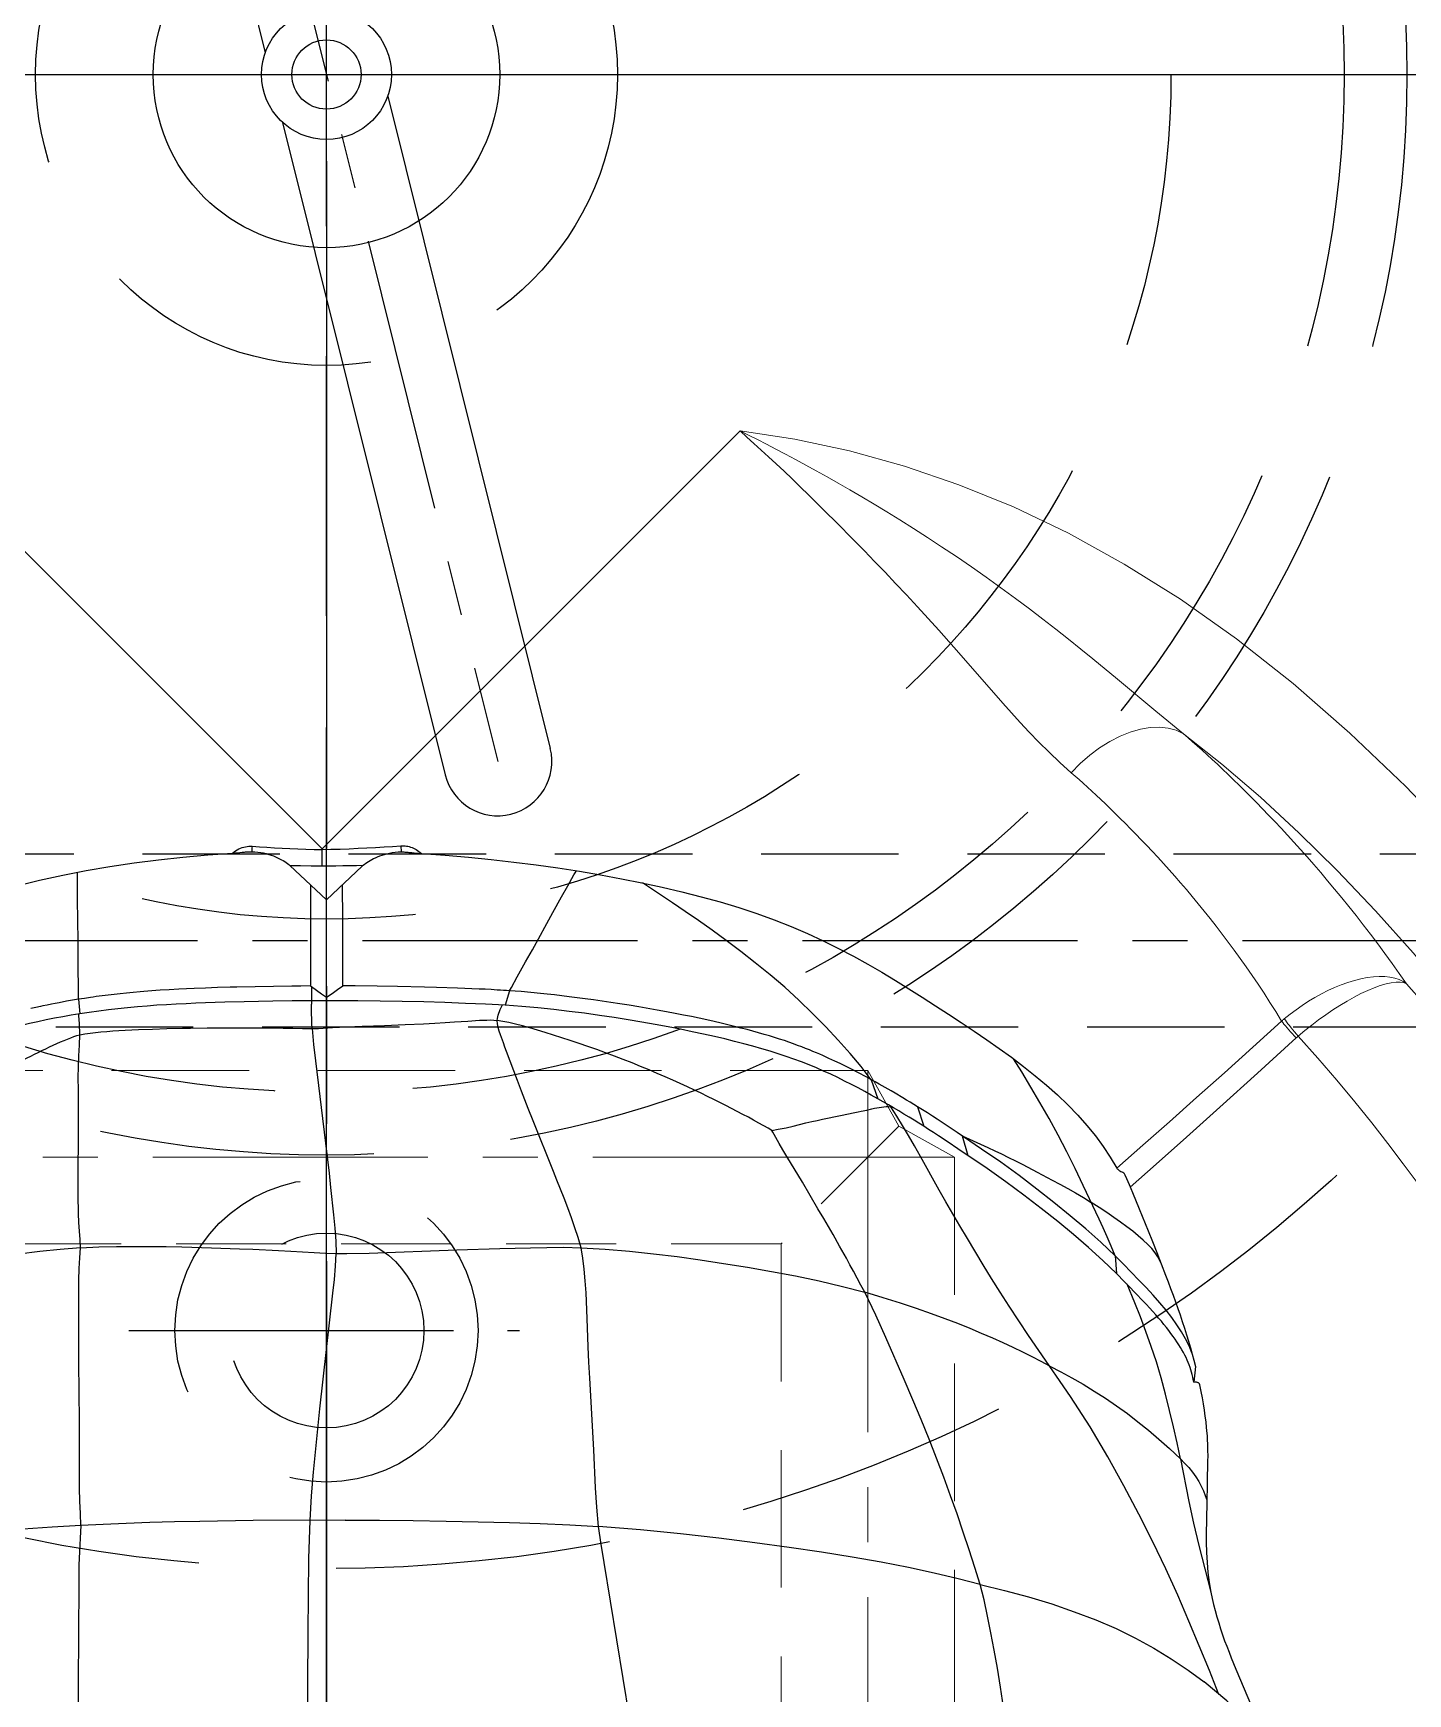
# Model space of a CAD drawing. Header units: inches. Extents: x 143011 to 144494, y -46023 to -44974.
# Drawn here: x 144142.1 to 144205.6, y -45351.2 to -45274.5 of the extents above; entities that cross this region are included whole.
import ezdxf

# ---------------------------------------------------------------- set-up
doc = ezdxf.new("R2010")
doc.units = ezdxf.units.IN
doc.header["$LTSCALE"] = 2
doc.header["$MEASUREMENT"] = 0
for name, pattern in [('ACAD_ISO08W100', [36, 24, -3, 6, -3]), ('CENTER', [50.8, 31.75, -6.35, 6.35, -6.35]), ('CENTER2', [1.125, 0.75, -0.125, 0.125, -0.125]), ('DASHED', [0.75, 0.5, -0.25]), ('HIDDEN', [9.525, 6.35, -3.175])]:
    doc.linetypes.add(name, pattern=pattern)
doc.layers.get('0').update_dxf_attribs({"linetype": 'CONTINUOUS'})
for name, color, linetype in [('CAV-COR', 1, 'CONTINUOUS'), ('CL', 1, 'ACAD_ISO08W100'), ('DEFAULT_1', 7, 'CENTER'), ('JIZUI', 7, 'CONTINUOUS'), ('Ru', 8, 'CONTINUOUS'), ('wr2', 41, 'DASHED')]:
    doc.layers.add(name, color=color, linetype=linetype)
doc.layers.add('WR', color=122, linetype='HIDDEN', lineweight=18)
doc.layers.add('枕位', color=75, linetype='CONTINUOUS', lineweight=15)

# ---------------------------------------------------------------- blocks, each defined once
blk = doc.blocks.new('20160719.171012')
at = {"linetype": 'HIDDEN'}
for centre, radius in [((0, -1.6), 69), ((0, -1.6), 49.9), ((0, -1.6), 47), ((0, -1.6), 39), ((0, -1.6), 13.435), ((0, -59.6), 7), ((0, -59.6), 4.5)]:
    blk.add_circle(centre, radius, dxfattribs=at)
at = {"layer": 'CL', "linetype": 'ACAD_ISO08W100'}
for p, q in [((0, -80.6), (0, 77.4)), ((-79, -1.6), (79, -1.6))]:
    blk.add_line(p, q, dxfattribs=at)
at = {"layer": 'JIZUI', "linetype": 'CENTER2', "ltscale": 10}
blk.add_line((-9.134, -59.6), (8.912, -59.6), dxfattribs=at)
at = {"layer": 'JIZUI'}
for radius in [8, 1.6]:
    blk.add_circle((0, -1.6), radius, dxfattribs=at)

msp = doc.modelspace()

# ---------------------------------------------------------------- linework, layer by layer
at = {"linetype": 'CENTER', "ltscale": 0.5}
for p, q in [((144155.661, -45026.419), (144155.661, -45526.419)), ((144005.661, -45276.419), (144305.661, -45276.419))]:
    msp.add_line(p, q, dxfattribs=at)
at = {"linetype": 'Continuous'}
msp.add_circle((144155.661, -45276.419), 1.6, dxfattribs=at)
at = {"layer": 'CAV-COR', "linetype": 'ByBlock'}
for p, q in [((144070.661, -45276.419), (144240.661, -45276.419)), ((144152.214, -45312.226), (144152.209, -45312.308)), ((144152.218, -45312.143), (144152.214, -45312.226)), ((144152.223, -45312.06), (144152.218, -45312.143)), ((144155.454, -45312.208), (144155.454, -45312.962)), ((144159.096, -45312.038), (144159.101, -45312.132)), ((144159.101, -45312.132), (144159.107, -45312.225)), ((144159.107, -45312.225), (144159.113, -45312.318)), ((144159.186, -45312.319), (144159.233, -45312.322)), ((144159.508, -45312.343), (144159.597, -45312.353)), ((144159.597, -45312.353), (144159.83, -45312.379)), ((144144.169, -45314.524), (144144.158, -45313.261)), ((144153.923, -45312.9), (144153.975, -45312.943)), ((144153.975, -45312.943), (144154.46, -45312.953)), ((144155.661, -45314.535), (144153.976, -45312.942)), ((144154.46, -45312.953), (144154.953, -45312.959)), ((144154.953, -45312.959), (144155.454, -45312.962)), ((144155.661, -45314.535), (144157.303, -45312.983)), ((144157.05, -45312.941), (144157.36, -45312.932)), ((144157.36, -45312.932), (144157.412, -45312.89)), ((144166.35, -45313.059), (144167.344, -45313.212)), ((144154.919, -45313.833), (144154.924, -45318.508)), ((144156.416, -45315.473), (144156.409, -45313.828)), ((144166.516, -45314.394), (144166.801, -45313.887)), ((144169.284, -45313.555), (144170.231, -45313.744)), ((144144.193, -45316.418), (144144.169, -45314.524)), ((144155.661, -45319.028), (144155.661, -45314.535)), ((144166.111, -45315.123), (144166.516, -45314.394)), ((144165.169, -45316.837), (144166.111, -45315.123)), ((144144.197, -45317.129), (144144.193, -45316.418)), ((144144.206, -45319.126), (144144.197, -45317.129)), ((144156.421, -45318.502), (144156.423, -45316.528)), ((144164.856, -45317.401), (144165.169, -45316.837)), ((144164.469, -45318.094), (144164.856, -45317.401)), ((144148.838, -45318.659), (144148.396, -45318.682)), ((144149.555, -45318.626), (144148.838, -45318.659)), ((144150.073, -45318.605), (144149.555, -45318.626)), ((144150.625, -45318.585), (144150.073, -45318.605)), ((144154.924, -45318.508), (144154.97, -45318.541)), ((144154.97, -45318.541), (144154.971, -45319.347)), ((144154.97, -45318.541), (144155.2, -45318.705)), ((144156.172, -45318.677), (144156.421, -45318.502)), ((144156.979, -45318.506), (144156.421, -45318.502)), ((144158.004, -45318.519), (144156.979, -45318.506)), ((144158.936, -45318.535), (144158.004, -45318.519)), ((144160.181, -45318.565), (144158.936, -45318.535)), ((144160.737, -45318.58), (144160.181, -45318.565)), ((144161.716, -45318.612), (144160.737, -45318.58)), ((144162.708, -45318.652), (144161.716, -45318.612)), ((144162.986, -45318.664), (144162.708, -45318.652)), ((144163.267, -45318.679), (144162.986, -45318.664)), ((144164.117, -45318.734), (144164.201, -45318.578)), ((144164.201, -45318.578), (144164.469, -45318.094)), ((144142.763, -45319.389), (144142.559, -45319.431)), ((144142.955, -45319.351), (144142.763, -45319.389)), ((144143.138, -45319.315), (144142.955, -45319.351)), ((144143.31, -45319.282), (144143.138, -45319.315)), ((144143.659, -45319.219), (144143.31, -45319.282)), ((144144.206, -45319.126), (144144.265, -45319.799)), ((144145.306, -45318.967), (144145.031, -45319.002)), ((144145.58, -45318.933), (144145.306, -45318.967)), ((144145.855, -45318.901), (144145.58, -45318.933)), ((144146.135, -45318.869), (144145.855, -45318.901)), ((144146.426, -45318.838), (144146.135, -45318.869)), ((144146.732, -45318.807), (144146.426, -45318.838)), ((144148.396, -45318.682), (144147.982, -45318.706)), ((144150.965, -45319.263), (144150.073, -45319.29)), ((144151.854, -45319.241), (144150.965, -45319.263)), ((144153.187, -45319.215), (144151.854, -45319.241)), ((144154.077, -45319.202), (144153.187, -45319.215)), ((144154.971, -45319.193), (144154.077, -45319.202)), ((144154.976, -45319.794), (144154.971, -45319.347)), ((144155.2, -45318.705), (144155.43, -45318.868)), ((144155.43, -45318.868), (144155.661, -45319.028)), ((144155.661, -45319.028), (144155.918, -45318.852)), ((144155.918, -45318.852), (144156.172, -45318.677)), ((144164.117, -45318.734), (144163.916, -45319.403)), ((144165.54, -45318.85), (144164.652, -45318.767)), ((144166.873, -45319.004), (144166.186, -45318.919)), ((144142.236, -45319.501), (144142.009, -45319.552)), ((144144.265, -45319.799), (144143.874, -45319.863)), ((144161.14, -45320.2), (144161.58, -45320.172)), ((144161.58, -45320.172), (144162.183, -45320.128)), ((144146.976, -45320.525), (144147.619, -45320.5)), ((144147.619, -45320.5), (144148.294, -45320.48)), ((144149.378, -45320.456), (144150.158, -45320.447)), ((144150.158, -45320.447), (144150.981, -45320.443)), ((144150.981, -45320.443), (144152.303, -45320.442)), ((144154.998, -45320.479), (144155.3, -45320.468)), ((144156.613, -45320.396), (144157.308, -45320.369)), ((144157.308, -45320.369), (144158.337, -45320.333)), ((144158.337, -45320.333), (144159.29, -45320.295)), ((144159.29, -45320.295), (144160.149, -45320.256)), ((144160.149, -45320.256), (144160.665, -45320.229)), ((144160.665, -45320.229), (144161.14, -45320.2)), ((144155.152, -45321.969), (144155.615, -45325.762)), ((144179.387, -45322.097), (144179.134, -45321.976)), ((144164.673, -45323.374), (144164.482, -45322.876)), ((144180.823, -45322.839), (144181.119, -45323.716)), ((144164.981, -45324.167), (144164.673, -45323.374)), ((144181.367, -45323.858), (144181.119, -45323.716)), ((144181.612, -45323.999), (144181.367, -45323.858)), ((144181.855, -45324.141), (144181.612, -45323.999)), ((144182.963, -45324.09), (144182.625, -45323.881)), ((144165.205, -45324.731), (144164.981, -45324.167)), ((144166.15, -45327.075), (144165.205, -45324.731)), ((144178.563, -45324.664), (144179.397, -45324.491)), ((144179.397, -45324.491), (144180.065, -45324.357)), ((144180.613, -45324.238), (144180.854, -45324.183)), ((144182.094, -45324.282), (144181.855, -45324.141)), ((144182.963, -45324.09), (144183.247, -45324.989)), ((144184.325, -45324.967), (144183.87, -45324.667)), ((144144.194, -45327.733), (144144.21, -45324.889)), ((144184.372, -45325.723), (144183.922, -45325.425)), ((144184.784, -45325.273), (144184.325, -45324.967)), ((144185.015, -45325.428), (144185.277, -45326.332)), ((144176.741, -45326.077), (144176.568, -45325.779)), ((144176.926, -45326.389), (144176.741, -45326.077)), ((144184.823, -45326.025), (144184.372, -45325.723)), ((144166.307, -45327.471), (144166.15, -45327.075)), ((144177.638, -45327.575), (144176.926, -45326.389)), ((144183.959, -45327.932), (144183.093, -45326.382)), ((144187.814, -45326.754), (144188.481, -45327.102)), ((144178.359, -45328.796), (144177.638, -45327.575)), ((144192.49, -45327.133), (144192.537, -45327.238)), ((144192.537, -45327.238), (144192.608, -45327.403)), ((144192.608, -45327.403), (144192.727, -45327.685)), ((144192.727, -45327.685), (144192.879, -45328.049)), ((144192.879, -45328.049), (144193.192, -45328.804)), ((144178.628, -45329.254), (144178.359, -45328.796)), ((144179.054, -45329.992), (144178.628, -45329.254)), ((144193.192, -45328.804), (144193.602, -45329.81)), ((144179.357, -45330.522), (144179.054, -45329.992)), ((144193.602, -45329.81), (144193.805, -45330.312)), ((144148.975, -45330.562), (144150.352, -45330.6)), ((144157.631, -45330.842), (144161.674, -45330.7)), ((144161.674, -45330.7), (144163.662, -45330.636)), ((144193.805, -45330.312), (144194.004, -45330.814)), ((144192.08, -45330.966), (144192.142, -45331.789)), ((144192.467, -45331.353), (144192.08, -45330.966)), ((144192.518, -45332.169), (144192.142, -45331.789)), ((144192.698, -45332.353), (144192.518, -45332.169)), ((144193.043, -45332.71), (144192.698, -45332.353)), ((144155.361, -45338.042), (144155.961, -45332.703)), ((144144.256, -45338.599), (144144.232, -45335.901)), ((144195.797, -45336.083), (144195.713, -45336.798)), ((144168.001, -45339.924), (144167.818, -45336.617)), ((144195.713, -45336.798), (144195.694, -45336.685)), ((144195.713, -45336.798), (144195.784, -45336.793)), ((144195.097, -45340.344), (144195.493, -45342.312)), ((144196.328, -45341.627), (144196.319, -45342.246)), ((144196.337, -45341.178), (144196.328, -45341.627)), ((144152.277, -45343.2), (144149.817, -45343.235)), ((144156.524, -45343.183), (144152.277, -45343.2)), ((144197.658, -45350.056), (144197.872, -45350.574)), ((144197.872, -45350.574), (144198.328, -45351.653)), ((144144.195, -45351.161), (144144.167, -45353.881))]:
    msp.add_line(p, q, dxfattribs=at)
for points in [[(144143.479, -45313.395), (144144.561, -45313.181), (144145.661, -45312.992), (144146.778, -45312.825), (144147.903, -45312.68), (144149.035, -45312.557), (144150.175, -45312.456), (144151.323, -45312.377)], [(144151.323, -45312.377), (144151.393, -45312.319), (144151.465, -45312.267), (144151.538, -45312.221), (144151.613, -45312.181), (144151.689, -45312.146), (144151.766, -45312.117), (144151.843, -45312.095), (144151.92, -45312.077), (144151.996, -45312.065), (144152.072, -45312.058), (144152.148, -45312.056), (144152.223, -45312.06)], [(144151.323, -45312.377), (144151.384, -45312.372), (144151.442, -45312.368), (144151.5, -45312.363), (144151.556, -45312.357)], [(144151.556, -45312.357), (144151.77, -45312.336), (144151.821, -45312.331), (144151.872, -45312.326), (144151.923, -45312.322), (144151.974, -45312.318), (144152.025, -45312.315), (144152.075, -45312.312), (144152.126, -45312.31)], [(144152.126, -45312.31), (144152.14, -45312.309), (144152.154, -45312.309), (144152.167, -45312.308), (144152.181, -45312.308), (144152.195, -45312.308), (144152.209, -45312.308)], [(144152.209, -45312.308), (144152.353, -45312.314), (144152.492, -45312.326), (144152.625, -45312.345), (144152.753, -45312.369), (144152.876, -45312.399), (144152.993, -45312.432), (144153.104, -45312.468), (144153.21, -45312.507), (144153.31, -45312.548), (144153.406, -45312.59), (144153.496, -45312.633), (144153.58, -45312.678), (144153.66, -45312.722)], [(144152.223, -45312.06), (144152.566, -45312.083), (144152.913, -45312.105), (144153.264, -45312.125), (144153.618, -45312.143), (144153.976, -45312.16), (144154.341, -45312.175), (144154.714, -45312.188), (144155.093, -45312.2), (144155.48, -45312.209)], [(144155.429, -45312.209), (144155.865, -45312.198), (144156.292, -45312.186), (144156.712, -45312.171), (144157.124, -45312.153), (144157.528, -45312.134), (144157.926, -45312.112), (144158.321, -45312.089), (144158.711, -45312.065), (144159.096, -45312.038)], [(144157.675, -45312.716), (144157.755, -45312.672), (144157.839, -45312.629), (144157.928, -45312.587), (144158.023, -45312.546), (144158.122, -45312.507), (144158.226, -45312.469), (144158.336, -45312.435), (144158.451, -45312.403), (144158.571, -45312.375), (144158.698, -45312.352), (144158.83, -45312.334), (144158.969, -45312.322), (144159.113, -45312.318)], [(144159.096, -45312.038), (144159.16, -45312.035), (144159.224, -45312.036), (144159.288, -45312.04), (144159.352, -45312.048), (144159.418, -45312.059), (144159.483, -45312.074), (144159.548, -45312.094), (144159.613, -45312.117), (144159.678, -45312.145), (144159.742, -45312.176), (144159.805, -45312.212), (144159.867, -45312.253), (144159.927, -45312.297), (144159.986, -45312.345), (144160.043, -45312.397)], [(144159.113, -45312.318), (144159.125, -45312.318), (144159.137, -45312.318), (144159.149, -45312.318), (144159.161, -45312.318), (144159.174, -45312.319), (144159.186, -45312.319)], [(144159.233, -45312.322), (144159.28, -45312.324), (144159.326, -45312.327), (144159.372, -45312.331), (144159.418, -45312.335), (144159.463, -45312.339), (144159.508, -45312.343)], [(144159.83, -45312.379), (144159.88, -45312.384), (144159.933, -45312.389), (144159.987, -45312.393), (144160.043, -45312.397)], [(144160.043, -45312.397), (144161.137, -45312.475), (144162.214, -45312.566), (144163.274, -45312.67), (144164.316, -45312.787), (144165.341, -45312.917), (144166.35, -45313.059)], [(144153.66, -45312.722), (144153.734, -45312.767), (144153.803, -45312.812), (144153.866, -45312.856), (144153.923, -45312.9)], [(144153.975, -45312.943), (144153.982, -45312.949), (144153.99, -45312.956), (144153.997, -45312.963), (144154.004, -45312.969), (144154.012, -45312.976)], [(144155.454, -45312.962), (144155.779, -45312.96), (144156.101, -45312.958), (144156.42, -45312.954), (144156.737, -45312.948), (144157.05, -45312.941)], [(144157.36, -45312.932), (144157.351, -45312.94), (144157.341, -45312.949), (144157.331, -45312.957), (144157.322, -45312.965), (144157.313, -45312.974), (144157.303, -45312.983)], [(144157.412, -45312.89), (144157.469, -45312.847), (144157.532, -45312.804), (144157.601, -45312.76), (144157.675, -45312.716)], [(144166.801, -45313.887), (144167.092, -45313.375), (144167.202, -45313.19)], [(144167.344, -45313.212), (144168.322, -45313.377), (144169.284, -45313.555)], [(144137.385, -45315.051), (144138.352, -45314.742), (144139.338, -45314.443), (144140.343, -45314.154), (144141.368, -45313.884), (144142.414, -45313.631), (144143.479, -45313.395)], [(144170.231, -45313.744), (144171.163, -45313.945), (144172.076, -45314.16), (144172.972, -45314.389), (144173.849, -45314.631), (144174.703, -45314.889), (144175.533, -45315.164), (144176.339, -45315.455), (144177.12, -45315.761), (144177.874, -45316.085), (144178.603, -45316.424), (144179.31, -45316.774), (144179.993, -45317.134), (144180.655, -45317.504), (144181.303, -45317.879), (144181.938, -45318.26), (144182.56, -45318.645), (144183.174, -45319.033), (144183.783, -45319.42), (144184.384, -45319.809), (144184.979, -45320.2), (144185.57, -45320.594), (144186.155, -45320.99), (144186.731, -45321.393), (144187.299, -45321.805)], [(144180.823, -45322.839), (144180.349, -45322.234), (144179.841, -45321.625), (144179.3, -45321.012), (144178.723, -45320.394), (144178.114, -45319.774), (144177.481, -45319.165), (144176.823, -45318.57), (144176.145, -45317.992), (144175.467, -45317.443), (144174.792, -45316.919), (144174.121, -45316.415), (144173.468, -45315.938), (144172.839, -45315.491), (144172.231, -45315.069), (144171.648, -45314.672), (144171.089, -45314.297), (144170.263, -45313.751)], [(144156.423, -45316.528), (144156.42, -45316.004), (144156.416, -45315.473)], [(144151.526, -45318.561), (144151.215, -45318.568), (144150.625, -45318.585)], [(144154.924, -45318.508), (144154.483, -45318.515), (144154.058, -45318.52), (144151.526, -45318.561)], [(144142.559, -45319.431), (144142.454, -45319.454), (144142.236, -45319.501)], [(144144.206, -45319.126), (144144.114, -45319.139), (144144.023, -45319.154), (144143.932, -45319.171), (144143.841, -45319.187), (144143.75, -45319.203), (144143.659, -45319.219)], [(144144.756, -45319.043), (144144.479, -45319.081), (144144.342, -45319.102), (144144.206, -45319.126)], [(144150.073, -45319.29), (144149.626, -45319.307), (144149.177, -45319.327), (144148.727, -45319.348), (144148.277, -45319.374), (144147.827, -45319.403), (144147.377, -45319.435), (144146.928, -45319.473), (144146.479, -45319.516), (144146.032, -45319.563), (144145.587, -45319.615), (144145.144, -45319.672), (144144.704, -45319.733), (144144.265, -45319.799)], [(144145.031, -45319.002), (144144.893, -45319.022), (144144.756, -45319.043)], [(144147.982, -45318.706), (144147.784, -45318.719), (144147.593, -45318.733), (144147.409, -45318.747), (144147.23, -45318.762), (144147.058, -45318.776), (144146.732, -45318.807)], [(144163.916, -45319.403), (144163.008, -45319.356), (144162.079, -45319.314), (144161.128, -45319.279), (144160.155, -45319.249), (144159.16, -45319.226), (144158.144, -45319.209), (144157.107, -45319.198), (144156.05, -45319.193), (144154.971, -45319.193)], [(144164.117, -45318.734), (144163.976, -45318.721), (144163.835, -45318.712), (144163.693, -45318.704), (144163.55, -45318.697), (144163.267, -45318.679)], [(144163.551, -45320.1), (144163.557, -45320.018), (144163.57, -45319.935), (144163.592, -45319.851), (144163.62, -45319.767), (144163.653, -45319.681), (144163.69, -45319.595), (144163.73, -45319.508), (144163.771, -45319.419), (144163.782, -45319.396)], [(144181.119, -45323.716), (144180.821, -45323.549), (144180.519, -45323.383), (144180.213, -45323.22), (144179.904, -45323.058), (144179.59, -45322.898), (144179.271, -45322.742), (144178.948, -45322.589), (144178.62, -45322.438), (144178.286, -45322.293), (144177.948, -45322.152), (144177.604, -45322.016), (144177.252, -45321.885), (144176.893, -45321.76), (144176.528, -45321.639), (144176.15, -45321.521), (144175.76, -45321.405), (144175.359, -45321.291), (144174.94, -45321.179), (144174.504, -45321.067), (144174.051, -45320.956), (144173.575, -45320.845), (144173.075, -45320.734), (144172.552, -45320.622), (144172.006, -45320.511), (144171.436, -45320.399), (144170.842, -45320.288), (144170.229, -45320.18), (144169.595, -45320.073), (144168.941, -45319.968), (144168.27, -45319.868), (144167.581, -45319.772), (144166.875, -45319.681), (144166.155, -45319.598), (144165.423, -45319.525), (144164.676, -45319.46), (144163.916, -45319.403)], [(144164.652, -45318.767), (144164.379, -45318.747), (144164.117, -45318.734)], [(144166.186, -45318.919), (144165.858, -45318.882), (144165.54, -45318.85)], [(144170.084, -45319.474), (144169.646, -45319.401), (144169.216, -45319.331), (144168.798, -45319.267), (144168.387, -45319.206), (144167.989, -45319.149), (144167.604, -45319.098), (144166.873, -45319.004)], [(144143.874, -45319.863), (144143.485, -45319.931), (144143.098, -45320.004), (144142.713, -45320.081), (144142.33, -45320.162), (144141.95, -45320.247), (144141.572, -45320.335), (144141.197, -45320.426), (144140.825, -45320.52), (144140.456, -45320.617), (144140.089, -45320.716), (144139.725, -45320.819), (144139.365, -45320.924), (144139.007, -45321.031), (144138.652, -45321.141), (144138.3, -45321.252), (144137.949, -45321.366), (144137.6, -45321.481), (144137.253, -45321.597), (144136.907, -45321.715), (144136.562, -45321.834), (144136.218, -45321.955), (144135.875, -45322.078)], [(144144.251, -45320.235), (144144.231, -45319.895), (144144.227, -45319.805)], [(144154.998, -45320.479), (144154.987, -45320.249), (144154.98, -45320.021), (144154.976, -45319.794)], [(144162.183, -45320.128), (144162.37, -45320.115), (144162.551, -45320.104), (144162.728, -45320.095), (144162.9, -45320.088), (144163.068, -45320.082), (144163.233, -45320.08), (144163.394, -45320.085), (144163.551, -45320.1)], [(144163.833, -45321.141), (144163.702, -45320.771), (144163.643, -45320.594), (144163.594, -45320.423), (144163.562, -45320.258), (144163.551, -45320.1)], [(144175.628, -45324.839), (144175.389, -45324.707), (144175.144, -45324.575), (144174.893, -45324.441), (144174.634, -45324.305), (144174.369, -45324.168), (144174.099, -45324.031), (144173.825, -45323.892), (144173.546, -45323.753), (144173.257, -45323.611), (144172.959, -45323.467), (144172.652, -45323.321), (144172.333, -45323.171), (144172.002, -45323.019), (144171.66, -45322.864), (144171.305, -45322.706), (144170.937, -45322.546), (144170.557, -45322.384), (144170.17, -45322.223), (144169.774, -45322.062), (144169.37, -45321.902), (144168.963, -45321.746), (144168.553, -45321.592), (144168.141, -45321.443), (144167.731, -45321.299), (144167.325, -45321.16), (144166.922, -45321.026), (144166.529, -45320.899), (144166.143, -45320.776), (144165.767, -45320.659), (144165.402, -45320.55), (144165.049, -45320.449), (144164.709, -45320.358), (144164.388, -45320.275), (144164.089, -45320.202), (144163.81, -45320.143), (144163.551, -45320.1)], [(144179.134, -45321.976), (144179.003, -45321.914), (144178.869, -45321.852), (144178.732, -45321.79), (144178.589, -45321.726), (144178.442, -45321.661), (144178.289, -45321.596), (144178.13, -45321.529), (144177.963, -45321.461), (144177.791, -45321.392), (144177.61, -45321.322), (144177.422, -45321.251), (144177.226, -45321.18), (144177.021, -45321.108), (144176.809, -45321.035), (144176.588, -45320.962), (144176.359, -45320.889), (144176.122, -45320.816), (144175.876, -45320.744), (144175.621, -45320.671), (144175.357, -45320.598), (144175.084, -45320.525), (144174.801, -45320.452), (144174.507, -45320.378), (144174.203, -45320.304), (144173.888, -45320.229), (144173.561, -45320.153), (144173.224, -45320.078), (144172.875, -45320.002), (144172.516, -45319.926), (144172.146, -45319.852), (144171.761, -45319.776), (144171.357, -45319.7), (144170.94, -45319.624), (144170.084, -45319.474)], [(144141.066, -45322.243), (144141.515, -45322.003), (144141.673, -45321.919), (144141.835, -45321.835), (144142.001, -45321.749), (144142.172, -45321.662), (144142.345, -45321.575), (144142.52, -45321.49), (144142.697, -45321.405), (144142.873, -45321.323), (144143.046, -45321.244), (144143.216, -45321.166), (144143.382, -45321.093), (144143.543, -45321.024), (144143.7, -45320.959), (144143.852, -45320.898), (144143.997, -45320.843), (144144.137, -45320.798), (144144.271, -45320.763)], [(144144.202, -45323.299), (144144.2, -45322.759), (144144.205, -45322.235), (144144.224, -45321.729), (144144.253, -45321.237), (144144.271, -45320.763)], [(144144.271, -45320.763), (144144.267, -45320.584), (144144.26, -45320.408), (144144.251, -45320.235)], [(144144.271, -45320.763), (144144.502, -45320.719), (144144.743, -45320.685), (144144.991, -45320.658), (144145.248, -45320.632), (144145.514, -45320.609), (144145.789, -45320.588), (144146.074, -45320.569), (144146.367, -45320.553), (144146.668, -45320.538), (144146.976, -45320.525)], [(144148.294, -45320.48), (144149.006, -45320.463), (144149.378, -45320.456)], [(144152.303, -45320.442), (144153.211, -45320.447), (144153.665, -45320.453), (144154.112, -45320.463), (144154.556, -45320.475), (144154.998, -45320.479)], [(144154.998, -45320.479), (144155.065, -45321.22), (144155.152, -45321.969)], [(144155.3, -45320.468), (144155.933, -45320.429), (144156.268, -45320.412), (144156.613, -45320.396)], [(144164.482, -45322.876), (144163.976, -45321.535), (144163.902, -45321.335), (144163.833, -45321.141)], [(144179.753, -45322.276), (144179.632, -45322.216), (144179.387, -45322.097)], [(144180.587, -45322.709), (144180.234, -45322.522), (144180.115, -45322.459), (144179.995, -45322.398), (144179.753, -45322.276)], [(144187.299, -45321.805), (144187.857, -45322.224), (144188.397, -45322.653), (144188.92, -45323.093), (144189.425, -45323.542), (144189.904, -45324.001), (144190.354, -45324.47), (144190.778, -45324.948), (144191.17, -45325.432), (144191.531, -45325.921), (144191.86, -45326.417), (144192.159, -45326.918)], [(144191.342, -45329.275), (144190.606, -45327.718), (144190.234, -45326.94), (144189.849, -45326.166), (144189.446, -45325.395), (144189.031, -45324.634), (144188.612, -45323.896), (144188.193, -45323.18), (144187.772, -45322.482), (144187.394, -45321.877)], [(144180.823, -45322.839), (144180.704, -45322.772), (144180.587, -45322.709)], [(144181.188, -45323.04), (144181.004, -45322.937), (144180.823, -45322.839)], [(144181.92, -45323.46), (144181.739, -45323.355), (144181.188, -45323.04)], [(144144.21, -45324.889), (144144.21, -45324.365), (144144.202, -45323.299)], [(144182.625, -45323.881), (144182.453, -45323.777), (144182.277, -45323.671), (144181.92, -45323.46)], [(144177.215, -45324.981), (144177.802, -45324.837), (144178.07, -45324.773), (144178.324, -45324.715), (144178.563, -45324.664)], [(144180.065, -45324.357), (144180.212, -45324.326), (144180.352, -45324.295), (144180.613, -45324.238)], [(144180.854, -45324.183), (144180.969, -45324.158), (144181.081, -45324.136), (144181.191, -45324.117), (144181.298, -45324.101), (144181.403, -45324.087), (144181.506, -45324.078), (144181.612, -45324.077), (144181.723, -45324.092)], [(144181.723, -45324.092), (144181.801, -45324.11), (144181.803, -45324.111)], [(144183.093, -45326.382), (144182.816, -45325.894), (144182.541, -45325.42), (144182.268, -45324.96), (144181.997, -45324.517), (144181.723, -45324.092)], [(144182.565, -45324.565), (144182.331, -45324.424), (144182.094, -45324.282)], [(144183.247, -45324.989), (144183.023, -45324.848), (144182.795, -45324.706), (144182.565, -45324.565)], [(144183.87, -45324.667), (144183.643, -45324.52), (144183.416, -45324.374), (144183.19, -45324.231), (144182.963, -45324.09)], [(144176.225, -45325.177), (144176.059, -45325.081), (144175.628, -45324.839)], [(144176.225, -45325.177), (144176.528, -45325.124), (144176.888, -45325.057), (144177.215, -45324.981)], [(144176.568, -45325.779), (144176.331, -45325.364), (144176.269, -45325.255), (144176.225, -45325.177)], [(144183.922, -45325.425), (144183.697, -45325.278), (144183.472, -45325.133), (144183.247, -45324.989)], [(144192.08, -45330.966), (144191.429, -45330.346), (144190.734, -45329.731), (144190.004, -45329.117), (144189.246, -45328.503), (144188.466, -45327.887), (144187.655, -45327.269), (144186.801, -45326.652), (144185.917, -45326.041), (144184.784, -45325.273)], [(144185.015, -45325.428), (144186.209, -45325.972), (144186.522, -45326.117), (144186.841, -45326.268), (144187.164, -45326.425), (144187.488, -45326.587), (144187.814, -45326.754)], [(144155.615, -45325.762), (144155.78, -45327.154), (144155.854, -45327.812), (144155.992, -45329.076)], [(144192.142, -45331.789), (144191.515, -45331.193), (144190.855, -45330.594), (144190.16, -45329.993), (144189.432, -45329.387), (144188.671, -45328.779), (144187.874, -45328.169), (144187.043, -45327.559), (144186.177, -45326.946), (144184.823, -45326.025)], [(144192.159, -45326.918), (144192.179, -45326.948), (144192.204, -45326.976), (144192.233, -45327.003), (144192.266, -45327.029), (144192.303, -45327.052), (144192.345, -45327.075), (144192.389, -45327.096), (144192.438, -45327.115), (144192.49, -45327.133)], [(144144.208, -45329.017), (144144.196, -45328.169), (144144.194, -45327.733)], [(144167.416, -45330.595), (144167.287, -45330.131), (144167.135, -45329.671), (144166.976, -45329.215), (144166.808, -45328.761), (144166.636, -45328.314), (144166.307, -45327.471)], [(144188.481, -45327.102), (144189.175, -45327.471), (144189.531, -45327.663), (144189.892, -45327.862), (144190.254, -45328.068), (144190.616, -45328.282), (144190.976, -45328.503)], [(144185.99, -45331.388), (144185.263, -45330.176), (144184.917, -45329.593), (144184.585, -45329.026), (144184.266, -45328.473), (144183.959, -45327.932)], [(144194.191, -45331.288), (144194.155, -45331.206), (144194.054, -45331.019), (144193.928, -45330.83), (144193.775, -45330.639), (144193.594, -45330.444), (144193.385, -45330.244), (144193.15, -45330.041), (144192.894, -45329.837), (144192.618, -45329.629), (144192.326, -45329.417), (144192.021, -45329.198), (144191.697, -45328.971), (144191.349, -45328.737), (144190.976, -45328.503)], [(144144.298, -45330.599), (144144.282, -45330.217), (144144.249, -45329.827), (144144.223, -45329.427), (144144.208, -45329.017)], [(144155.992, -45329.076), (144156.051, -45329.69), (144156.093, -45330.289), (144156.11, -45330.871)], [(144192.08, -45330.966), (144191.898, -45330.53), (144191.715, -45330.101), (144191.529, -45329.682), (144191.342, -45329.275)], [(144144.298, -45330.599), (144143.364, -45330.675), (144142.417, -45330.779), (144141.452, -45330.899), (144140.457, -45331.036), (144139.441, -45331.193), (144138.442, -45331.36), (144136.504, -45331.703)], [(144144.229, -45333.271), (144144.226, -45332.664), (144144.227, -45332.094), (144144.246, -45331.563), (144144.278, -45331.064), (144144.298, -45330.599)], [(144144.298, -45330.599), (144145.143, -45330.559), (144145.959, -45330.541), (144146.746, -45330.536), (144147.508, -45330.539), (144148.251, -45330.548), (144148.975, -45330.562)], [(144150.352, -45330.6), (144151.648, -45330.644), (144152.267, -45330.668)], [(144152.267, -45330.668), (144153.448, -45330.722), (144154.013, -45330.752)], [(144154.013, -45330.752), (144155.098, -45330.817), (144155.615, -45330.849), (144156.11, -45330.871)], [(144155.961, -45332.703), (144156.026, -45332.068), (144156.08, -45331.456), (144156.11, -45330.871)], [(144156.11, -45330.871), (144156.603, -45330.87), (144157.631, -45330.842)], [(144163.662, -45330.636), (144165.086, -45330.596), (144165.836, -45330.58), (144166.614, -45330.577), (144167.416, -45330.595)], [(144167.65, -45332.676), (144167.616, -45332.121), (144167.566, -45331.587), (144167.503, -45331.078), (144167.416, -45330.595)], [(144167.416, -45330.595), (144168.532, -45330.661), (144169.654, -45330.758), (144170.761, -45330.874), (144171.852, -45331.006), (144172.924, -45331.154), (144174.004, -45331.318), (144175.107, -45331.499), (144176.216, -45331.691), (144177.325, -45331.898), (144178.419, -45332.129), (144179.488, -45332.381), (144180.52, -45332.657)], [(144180.52, -45332.657), (144180.345, -45332.32), (144180.173, -45331.997), (144180.003, -45331.684), (144179.836, -45331.38), (144179.673, -45331.086), (144179.357, -45330.522)], [(144194.004, -45330.814), (144194.416, -45331.864), (144194.533, -45332.168), (144194.648, -45332.474), (144194.76, -45332.782), (144194.87, -45333.091), (144194.978, -45333.397), (144195.083, -45333.703), (144195.187, -45334.01), (144195.287, -45334.315), (144195.383, -45334.617), (144195.475, -45334.917), (144195.563, -45335.213), (144195.646, -45335.506), (144195.724, -45335.796), (144195.797, -45336.083)], [(144188.567, -45335.35), (144188.089, -45334.652), (144187.632, -45333.971), (144187.192, -45333.302), (144186.772, -45332.65), (144186.372, -45332.013), (144185.99, -45331.388)], [(144195.639, -45335.482), (144195.628, -45335.448), (144195.497, -45335.124), (144195.335, -45334.799), (144195.146, -45334.477), (144194.932, -45334.152), (144194.695, -45333.82), (144194.434, -45333.48), (144194.146, -45333.135), (144193.837, -45332.789), (144193.512, -45332.441), (144193.176, -45332.089), (144192.467, -45331.353)], [(144195.097, -45340.344), (144194.942, -45339.606), (144194.776, -45338.862), (144194.602, -45338.117), (144194.416, -45337.366), (144194.212, -45336.612), (144193.991, -45335.872), (144193.755, -45335.156), (144193.507, -45334.462), (144193.252, -45333.792), (144192.993, -45333.148), (144192.633, -45332.286)], [(144167.752, -45335.175), (144167.701, -45333.86), (144167.65, -45332.676)], [(144181.499, -45334.743), (144181.033, -45333.712), (144180.52, -45332.657)], [(144189.062, -45336.064), (144188.672, -45335.854), (144188.257, -45335.638), (144187.824, -45335.424), (144187.376, -45335.211), (144186.912, -45334.996), (144186.428, -45334.777), (144185.919, -45334.554), (144185.384, -45334.328), (144184.822, -45334.102), (144184.23, -45333.875), (144183.6, -45333.644), (144182.916, -45333.404), (144182.177, -45333.158), (144181.374, -45332.906), (144180.52, -45332.657)], [(144195.359, -45335.668), (144195.301, -45335.553), (144195.238, -45335.436), (144195.17, -45335.318), (144195.098, -45335.198), (144195.021, -45335.075), (144194.939, -45334.95), (144194.852, -45334.823), (144194.76, -45334.693), (144194.663, -45334.559), (144194.561, -45334.423), (144194.453, -45334.283), (144194.339, -45334.14), (144194.219, -45333.994), (144194.093, -45333.845), (144193.96, -45333.693), (144193.82, -45333.538), (144193.675, -45333.379), (144193.525, -45333.217), (144193.369, -45333.052), (144193.043, -45332.71)], [(144144.232, -45335.901), (144144.227, -45334.548), (144144.229, -45333.271)], [(144185.846, -45346.146), (144185.606, -45345.359), (144185.341, -45344.548), (144185.067, -45343.726), (144184.783, -45342.893), (144184.486, -45342.049), (144184.173, -45341.192), (144183.841, -45340.32), (144183.493, -45339.435), (144183.127, -45338.534), (144182.745, -45337.618), (144182.346, -45336.686), (144181.499, -45334.743)], [(144167.818, -45336.617), (144167.782, -45335.879), (144167.752, -45335.175)], [(144195.491, -45347.839), (144194.98, -45346.644), (144194.428, -45345.423), (144193.824, -45344.174), (144193.175, -45342.902), (144192.489, -45341.598), (144191.747, -45340.248), (144190.93, -45338.865), (144190.028, -45337.465), (144188.567, -45335.35)], [(144189.062, -45336.064), (144189.572, -45336.328), (144190.085, -45336.604), (144190.604, -45336.902), (144191.122, -45337.217), (144191.638, -45337.549), (144192.151, -45337.896), (144192.652, -45338.255), (144193.138, -45338.632), (144193.622, -45339.028), (144194.107, -45339.444), (144194.595, -45339.875), (144195.097, -45340.344)], [(144195.461, -45335.896), (144195.412, -45335.783), (144195.359, -45335.668)], [(144195.694, -45336.685), (144195.672, -45336.572), (144195.646, -45336.459), (144195.616, -45336.346), (144195.584, -45336.234), (144195.547, -45336.122), (144195.506, -45336.009), (144195.461, -45335.896)], [(144195.784, -45336.793), (144195.807, -45336.793), (144195.831, -45336.794), (144195.853, -45336.799)], [(144195.853, -45336.799), (144195.875, -45336.805), (144195.896, -45336.814), (144195.915, -45336.825), (144195.932, -45336.838), (144195.948, -45336.853)], [(144195.948, -45336.853), (144195.961, -45336.869), (144195.971, -45336.886), (144195.979, -45336.905), (144195.984, -45336.924)], [(144195.984, -45336.924), (144196.043, -45337.229), (144196.097, -45337.525), (144196.146, -45337.813), (144196.191, -45338.094), (144196.23, -45338.368), (144196.265, -45338.637), (144196.295, -45338.905), (144196.319, -45339.171), (144196.328, -45339.285)], [(144144.312, -45343.428), (144144.297, -45342.869), (144144.268, -45342.296), (144144.25, -45341.708), (144144.249, -45341.11), (144144.256, -45340.501), (144144.259, -45339.879), (144144.259, -45339.244), (144144.256, -45338.599)], [(144155.067, -45340.965), (144155.264, -45338.965), (144155.361, -45338.042)], [(144196.328, -45339.285), (144196.338, -45339.436), (144196.35, -45339.696), (144196.356, -45339.954), (144196.358, -45340.209), (144196.356, -45340.46), (144196.35, -45340.706), (144196.337, -45341.178)], [(144168.228, -45343.473), (144168.147, -45342.581), (144168.088, -45341.692), (144168.001, -45339.924)], [(144195.097, -45340.344), (144195.294, -45340.542), (144195.484, -45340.749), (144195.66, -45340.958), (144195.816, -45341.171), (144195.95, -45341.391), (144196.062, -45341.611), (144196.158, -45341.824), (144196.243, -45342.034), (144196.319, -45342.246)], [(144154.906, -45343.19), (144154.977, -45342.048), (144155.067, -45340.965)], [(144195.493, -45342.312), (144195.71, -45343.321), (144195.955, -45344.354), (144196.224, -45345.418), (144196.507, -45346.505)], [(144196.319, -45342.246), (144196.297, -45343.239), (144196.292, -45343.724), (144196.294, -45344.201), (144196.305, -45344.67), (144196.33, -45345.135), (144196.371, -45345.595), (144196.429, -45346.05), (144196.507, -45346.505)], [(144154.822, -45348.361), (144154.827, -45346.675), (144154.842, -45344.95), (144154.906, -45343.19)], [(144156.524, -45343.183), (144158.112, -45343.181), (144159.665, -45343.196), (144161.183, -45343.219), (144162.667, -45343.249), (144164.112, -45343.289), (144165.523, -45343.336), (144166.893, -45343.394), (144168.228, -45343.473)], [(144144.312, -45343.428), (144142.986, -45343.504), (144141.654, -45343.6), (144140.316, -45343.711), (144138.956, -45343.842), (144137.598, -45343.985), (144136.299, -45344.13), (144135.074, -45344.277), (144133.912, -45344.422), (144132.737, -45344.582)], [(144144.312, -45343.428), (144144.287, -45344.01), (144144.25, -45344.621), (144144.229, -45345.255), (144144.224, -45345.907), (144144.223, -45346.581)], [(144149.817, -45343.235), (144148.644, -45343.26), (144147.511, -45343.29), (144146.408, -45343.329), (144145.343, -45343.374), (144144.312, -45343.428)], [(144168.484, -45345.132), (144168.345, -45344.28), (144168.228, -45343.473)], [(144185.846, -45346.146), (144184.834, -45345.886), (144183.732, -45345.623), (144182.548, -45345.367), (144181.285, -45345.12), (144179.946, -45344.885), (144178.526, -45344.658), (144177.024, -45344.437), (144175.442, -45344.222), (144173.774, -45344.013), (144172.012, -45343.816), (144170.159, -45343.632), (144168.228, -45343.473)], [(144170.508, -45358.823), (144170.432, -45357.789), (144170.318, -45356.728), (144170.172, -45355.647), (144170.011, -45354.537), (144169.839, -45353.403), (144169.66, -45352.28), (144168.484, -45345.132)], [(144187.597, -45361.08), (144187.561, -45359.695), (144187.508, -45358.369), (144187.445, -45357.115), (144187.364, -45355.938), (144187.268, -45354.832), (144187.163, -45353.781), (144187.048, -45352.776), (144186.925, -45351.815), (144186.789, -45350.894), (144186.644, -45350.016), (144186.497, -45349.181), (144186.348, -45348.379), (144186.193, -45347.604), (144186.028, -45346.858), (144185.846, -45346.146)], [(144185.846, -45346.146), (144186.972, -45346.422), (144188.089, -45346.72), (144189.163, -45347.049), (144190.195, -45347.404), (144191.19, -45347.78), (144192.137, -45348.188), (144193.028, -45348.628), (144193.87, -45349.09), (144194.676, -45349.58), (144195.452, -45350.098), (144196.188, -45350.648)], [(144144.223, -45346.581), (144144.212, -45348.004), (144144.195, -45351.161)], [(144196.507, -45346.505), (144196.567, -45346.789), (144196.633, -45347.072), (144196.705, -45347.356), (144196.783, -45347.64), (144196.866, -45347.924), (144196.953, -45348.204), (144197.045, -45348.478), (144197.141, -45348.748), (144197.237, -45349.004)], [(144154.764, -45357.772), (144154.758, -45356.285), (144154.768, -45354.768), (144154.785, -45353.211), (144154.822, -45348.361)], [(144196.879, -45351.223), (144196.434, -45350.125), (144195.491, -45347.839)], [(144197.237, -45349.004), (144197.344, -45349.278), (144197.447, -45349.538), (144197.658, -45350.056)], [(144199.083, -45353.663), (144198.918, -45353.349), (144198.702, -45353.033), (144198.445, -45352.73), (144198.174, -45352.443), (144197.897, -45352.145), (144197.586, -45351.834), (144197.244, -45351.529), (144196.188, -45350.648)]]:
    msp.add_lwpolyline(points, dxfattribs=at)
at = {"layer": 'DEFAULT_1', "color": 2, "linetype": 'CENTER', "ltscale": 0.5}
msp.add_line((144155.661, -45437.44), (144155.661, -45306.571), dxfattribs=at)
at = {"layer": 'Ru', "linetype": 'CENTER', "ltscale": 0.2}
msp.add_line((144147.75, -45244.689), (144163.572, -45308.149), dxfattribs=at)
at = {"layer": 'Ru', "linetype": 'Continuous', "ltscale": 0.5}
for p, q in [((144145.324, -45245.294), (144152.834, -45275.415)), ((144158.488, -45277.423), (144165.998, -45307.544)), ((144153.637, -45278.633), (144161.147, -45308.754))]:
    msp.add_line(p, q, dxfattribs=at)
msp.add_circle((144155.661, -45276.419), 3, dxfattribs=at)
msp.add_arc((144163.572, -45308.149), 2.5, 194, 14, dxfattribs=at)
at = {"layer": 'WR', "linetype": 'HIDDEN', "ltscale": 0.5}
for p, q in [((144180.661, -45322.419), (144076.661, -45322.419)), ((144182.095, -45324.985), (144180.661, -45322.419)), ((144184.661, -45326.419), (144182.095, -45324.985)), ((144184.661, -45326.419), (144184.661, -45496.419)), ((144176.661, -45330.419), (144176.661, -45496.419))]:
    msp.add_line(p, q, dxfattribs=at)
at = {"layer": 'WR', "linetype": 'HIDDEN', "ltscale": 0.4}
for p, q in [((144180.661, -45326.419), (144180.661, -45322.419)), ((144182.095, -45324.985), (144176.661, -45330.419)), ((144184.661, -45326.419), (144180.661, -45326.419)), ((144176.661, -45330.419), (144134.661, -45330.419))]:
    msp.add_line(p, q, dxfattribs=at)
at = {"layer": 'WR', "linetype": 'CENTER', "ltscale": 0.2}
for q in [(144070.661, -45326.419), (144180.661, -45496.419)]:
    msp.add_line((144180.661, -45326.419), q, dxfattribs=at)
at = {"layer": 'wr2', "linetype": 'HIDDEN', "ltscale": 0.5}
for p, q in [((144210.661, -45312.419), (144076.661, -45312.419)), ((144206.661, -45320.419), (144104.661, -45320.419))]:
    msp.add_line(p, q, dxfattribs=at)
at = {"layer": 'wr2', "linetype": 'CENTER', "ltscale": 0.2}
msp.add_line((144210.661, -45316.419), (144070.661, -45316.419), dxfattribs=at)
at = {"layer": '枕位', "linetype": 'ByBlock'}
for p, q in [((144155.455, -45312.183), (144136.195, -45292.923)), ((144174.761, -45292.877), (144155.455, -45312.183)), ((144184.867, -45303.129), (144183.934, -45302.08)), ((144186.892, -45305.447), (144184.867, -45303.129)), ((144192.194, -45304.347), (144191.058, -45303.41)), ((144193.969, -45305.82), (144192.194, -45304.347)), ((144195.236, -45306.861), (144193.969, -45305.82)), ((144200.442, -45320.911), (144198.654, -45322.538)), ((144200.474, -45320.882), (144200.442, -45320.911)), ((144200.506, -45320.854), (144200.474, -45320.882)), ((144200.539, -45320.826), (144200.506, -45320.854)), ((144198.654, -45322.538), (144196.915, -45324.109)), ((144196.915, -45324.109), (144195.224, -45325.625))]:
    msp.add_line(p, q, dxfattribs=at)
for points in [[(144191.058, -45303.41), (144190.496, -45302.954), (144189.924, -45302.495), (144189.341, -45302.034), (144188.747, -45301.571), (144188.131, -45301.1), (144187.483, -45300.614), (144186.81, -45300.122), (144186.131, -45299.635), (144185.445, -45299.153), (144184.751, -45298.679), (144184.072, -45298.225), (144183.413, -45297.794), (144182.77, -45297.383), (144182.144, -45296.991), (144181.539, -45296.619), (144180.954, -45296.265), (144180.385, -45295.927), (144179.834, -45295.605), (144179.3, -45295.298), (144178.782, -45295.005), (144178.279, -45294.724), (144177.793, -45294.457), (144177.32, -45294.201), (144176.862, -45293.956), (144176.419, -45293.721), (144175.987, -45293.497), (144175.566, -45293.281), (144175.157, -45293.075), (144174.761, -45292.877)], [(144177.932, -45295.841), (144177.542, -45295.462), (144177.162, -45295.097), (144176.792, -45294.744), (144176.432, -45294.404), (144176.082, -45294.076), (144175.739, -45293.76), (144175.405, -45293.454), (144175.079, -45293.16), (144174.761, -45292.877)], [(144208.059, -45311.974), (144205.512, -45309.304), (144202.929, -45306.832), (144200.309, -45304.545), (144197.695, -45302.476), (144195.096, -45300.642), (144192.504, -45299.026), (144189.931, -45297.605), (144187.391, -45296.385), (144184.871, -45295.361), (144182.35, -45294.502), (144179.821, -45293.796), (144177.292, -45293.254), (144174.761, -45292.877)], [(144179.168, -45297.062), (144178.745, -45296.64), (144177.932, -45295.841)], [(144183.934, -45302.08), (144183.448, -45301.542), (144182.951, -45301), (144182.445, -45300.454), (144181.946, -45299.921), (144181.458, -45299.406), (144180.976, -45298.905), (144180.506, -45298.419), (144180.048, -45297.951), (144179.168, -45297.062)], [(144190.054, -45308.66), (144189.531, -45308.185), (144189.034, -45307.716), (144188.56, -45307.251), (144188.117, -45306.794), (144187.699, -45306.342), (144187.29, -45305.892), (144186.892, -45305.447)], [(144190.054, -45308.66), (144190.468, -45308.241), (144190.908, -45307.858), (144191.365, -45307.517), (144191.834, -45307.221), (144192.309, -45306.976), (144192.782, -45306.785), (144193.248, -45306.651), (144193.699, -45306.574), (144194.129, -45306.557), (144194.532, -45306.6), (144194.903, -45306.702), (144195.236, -45306.861)], [(144205.537, -45318.412), (144205.207, -45317.938), (144204.875, -45317.472), (144204.543, -45317.013), (144204.21, -45316.562), (144203.877, -45316.119), (144203.543, -45315.685), (144203.21, -45315.258), (144202.878, -45314.841), (144202.548, -45314.433), (144202.221, -45314.035), (144201.897, -45313.647), (144201.576, -45313.27), (144201.26, -45312.903), (144200.948, -45312.548), (144200.641, -45312.202), (144200.338, -45311.866), (144200.04, -45311.54), (144199.746, -45311.224), (144199.457, -45310.915), (144199.172, -45310.616), (144198.891, -45310.325), (144198.614, -45310.042), (144198.342, -45309.767), (144198.075, -45309.499), (144197.811, -45309.24), (144197.553, -45308.987), (144197.298, -45308.742), (144197.049, -45308.504), (144196.804, -45308.274), (144196.564, -45308.05), (144196.329, -45307.834), (144196.099, -45307.625), (144195.875, -45307.423), (144195.656, -45307.229), (144195.443, -45307.041), (144195.236, -45306.861)], [(144219.249, -45336.686), (144218.102, -45334.44), (144216.854, -45332.202), (144215.506, -45329.969), (144214.056, -45327.729), (144212.515, -45325.491), (144210.916, -45323.293), (144209.27, -45321.135), (144207.576, -45319.021), (144205.855, -45316.986), (144204.111, -45315.039), (144202.344, -45313.182), (144200.569, -45311.433), (144198.793, -45309.798), (144197.014, -45308.274), (144195.236, -45306.861)], [(144199.774, -45320.133), (144199.504, -45319.696), (144199.232, -45319.266), (144198.959, -45318.844), (144198.685, -45318.431), (144198.411, -45318.026), (144198.137, -45317.629), (144197.861, -45317.239), (144197.586, -45316.858), (144197.309, -45316.482), (144197.031, -45316.113), (144196.752, -45315.751), (144196.474, -45315.397), (144196.196, -45315.05), (144195.92, -45314.712), (144195.646, -45314.381), (144195.374, -45314.059), (144195.105, -45313.746), (144194.837, -45313.44), (144194.573, -45313.142), (144194.311, -45312.852), (144194.052, -45312.568), (144193.795, -45312.292), (144193.541, -45312.022), (144193.29, -45311.759), (144193.042, -45311.501), (144192.796, -45311.25), (144192.555, -45311.007), (144192.318, -45310.77), (144192.085, -45310.541), (144191.858, -45310.319), (144191.636, -45310.106), (144191.419, -45309.899), (144191.208, -45309.701), (144191.001, -45309.509), (144190.8, -45309.325), (144190.605, -45309.148), (144190.415, -45308.978), (144190.232, -45308.816), (144190.054, -45308.66)], [(144205.537, -45318.412), (144205.38, -45318.305), (144205.199, -45318.218), (144204.997, -45318.15), (144204.775, -45318.104), (144204.535, -45318.079), (144204.278, -45318.074), (144204.008, -45318.09), (144203.726, -45318.126), (144203.435, -45318.181), (144203.137, -45318.255), (144202.834, -45318.347), (144202.527, -45318.456), (144202.22, -45318.581), (144201.912, -45318.72), (144201.607, -45318.874), (144201.306, -45319.039), (144201.011, -45319.217), (144200.72, -45319.406), (144200.437, -45319.604), (144200.161, -45319.812), (144199.895, -45320.027)], [(144205.537, -45318.412), (144205.405, -45318.356), (144205.244, -45318.33), (144205.055, -45318.332), (144204.838, -45318.359), (144204.593, -45318.411), (144204.329, -45318.49), (144204.047, -45318.592), (144203.748, -45318.716), (144203.438, -45318.862), (144203.119, -45319.027), (144202.793, -45319.209), (144202.464, -45319.407), (144202.135, -45319.618), (144201.807, -45319.841), (144201.482, -45320.075), (144201.16, -45320.318), (144200.845, -45320.569), (144200.539, -45320.826)], [(144212.172, -45326.61), (144211.64, -45325.905), (144211.085, -45325.177), (144210.509, -45324.429), (144209.901, -45323.65), (144209.257, -45322.838), (144208.579, -45321.997), (144207.869, -45321.132), (144207.127, -45320.246), (144206.35, -45319.338), (144205.537, -45318.412)], [(144199.774, -45320.133), (144198.439, -45321.341), (144197.13, -45322.519), (144195.848, -45323.665), (144194.592, -45324.781), (144193.362, -45325.865), (144192.159, -45326.918)], [(144199.895, -45320.027), (144199.875, -45320.045), (144199.855, -45320.062), (144199.834, -45320.08), (144199.814, -45320.097), (144199.794, -45320.115), (144199.774, -45320.133)], [(144200.442, -45320.911), (144200.355, -45320.818), (144200.269, -45320.722), (144200.183, -45320.626), (144200.1, -45320.532), (144200.022, -45320.44), (144199.949, -45320.353), (144199.882, -45320.272), (144199.824, -45320.198), (144199.774, -45320.133)], [(144200.539, -45320.826), (144200.456, -45320.729), (144200.372, -45320.631), (144200.29, -45320.533), (144200.211, -45320.436), (144200.135, -45320.342), (144200.064, -45320.253), (144200, -45320.17), (144199.944, -45320.094), (144199.895, -45320.028)], [(144208.525, -45331.359), (144207.945, -45330.421), (144207.343, -45329.486), (144206.718, -45328.564), (144206.072, -45327.651), (144205.392, -45326.723), (144204.678, -45325.78), (144203.932, -45324.83), (144203.146, -45323.858), (144202.316, -45322.86), (144201.447, -45321.848), (144200.539, -45320.826)], [(144195.224, -45325.625), (144193.579, -45327.087), (144192.774, -45327.797)]]:
    msp.add_lwpolyline(points, dxfattribs=at)

# ---------------------------------------------------------------- block references
at = {"linetype": 'ByBlock'}
msp.add_blockref('20160719.171012', (144155.661, -45274.819), dxfattribs=at)

doc.saveas('drawing.dxf')
